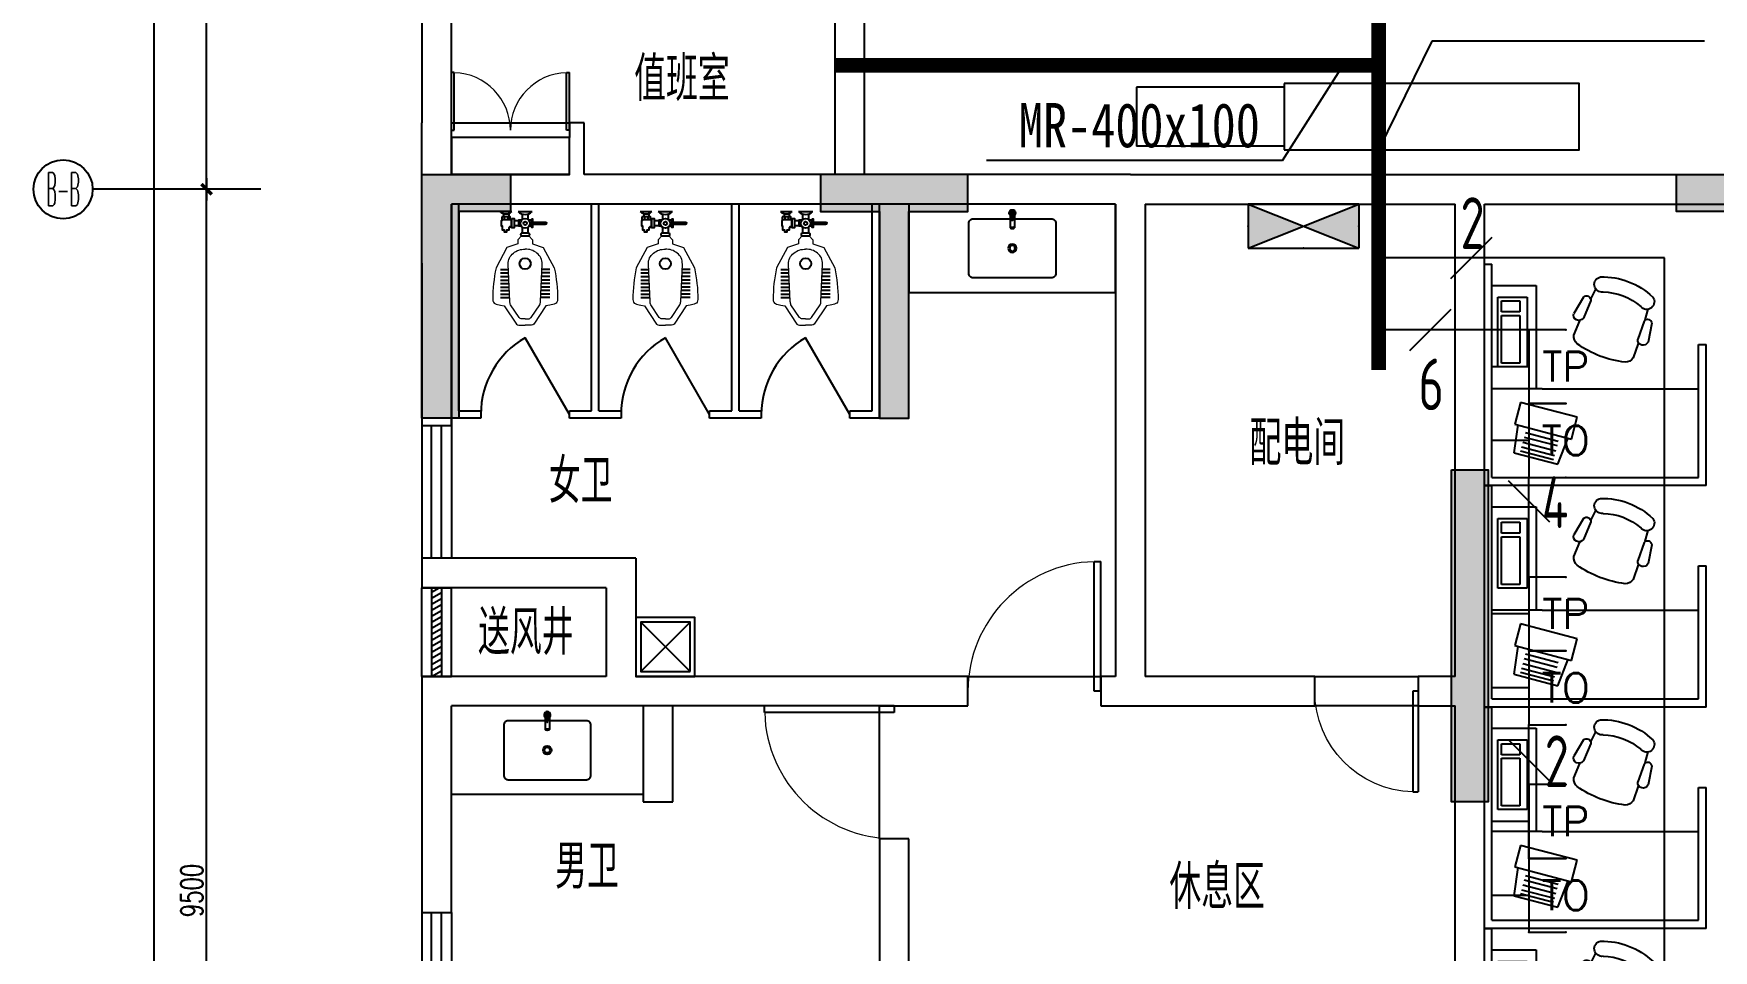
# Model space of a CAD drawing. Extents: x -41969 to 449372, y 65390 to 759577.
# Drawn here: x 63662 to 75042, y 707436 to 713647 of the extents above; entities that cross this region are included whole.
import ezdxf
from ezdxf.enums import TextEntityAlignment as Align

# ---------------------------------------------------------------- set-up
doc = ezdxf.new("R2010")
doc.units = 0
doc.header["$LTSCALE"] = 1000
doc.header["$MEASUREMENT"] = 0
for name, color, linetype in [('0-桥架', 120, 'Continuous'), ('0-电气文字', 6, 'Continuous'), ('DIM-照明', 3, 'Continuous'), ('EQUIP-通讯', 241, 'Continuous'), ('IN-door', 2, 'Continuous'), ('jg新结构柱', 9, 'Continuous'), ('jz', 7, 'Continuous'), ('WALL', 7, 'Continuous'), ('WINDOW', 2, 'Continuous'), ('WINDOW_TEXT', 7, 'Continuous'), ('WIRE-照明', 120, 'Continuous'), ('卫生间洁具', 8, 'Continuous'), ('标注', 1, 'Continuous'), ('装修家具', 8, 'Continuous')]:
    doc.layers.add(name, color=color, linetype=linetype)
doc.layers.add('74071 FF-SAN', color=4, linetype='Continuous', lineweight=20)
doc.styles.add('-宋体', font='', dxfattribs={"width": 1.3})
doc.styles.add('_TCH_AXIS', font='COMPLEX', dxfattribs={"bigfont": 'GBCBIG'})
doc.styles.add('_TCH_LABEL', font='COMPLEX', dxfattribs={"bigfont": 'GBCBIG'})
doc.styles.add('_TEL_DIM', font='SIMPLEX', dxfattribs={"width": 0.8, "height": 3.5, "bigfont": 'HZTXT'})
doc.styles.add('DIM_FONT', font='SIMPLEX', dxfattribs={"width": 0.7, "bigfont": 'GBCBIG'})
doc.styles.add('SIMPLEX', font='SIMPLEX.SHX')
doc.styles.get("Standard").update_dxf_attribs({"font": 'gbenor.shx', "bigfont": 'gbcbig.shx'})
doc.styles.get('-宋体').set_extended_font_data('NSimSun')
doc.dimstyles.new('DIMN', dxfattribs={"dimtxt": 300, "dimasz": 1, "dimexe": 250, "dimexo": 0, "dimgap": 150, "dimtad": 1, "dimdec": 0, "dimzin": 0, "dimdsep": 46, "dimtxsty": 'DIM_FONT', "dimblk": '_DIMX', "dimcen": 0.09, "dimclrd": 1, "dimclrt": 7, "dimadec": 0, "dimazin": 0, "dimtfac": 1, "dimtdec": 0, "dimtix": 1, "dimtmove": 2, "dimatfit": 3, "dimldrblk": '_DIMX', "dimfxl": 0, "dimtolj": 1, "dimtzin": 0, "dimarcsym": 0})

# ---------------------------------------------------------------- blocks, each defined once
blk = doc.blocks.new('$DorLib2D$00000228')
at = {"color": 0}
blk.add_line((0.5, 0), (0, 0.866), dxfattribs=at)
blk.add_arc((0.5, 0), 1, 120, 180, dxfattribs=at)
blk = doc.blocks.new('A$C59BC2475')
at = {"layer": '卫生间洁具', "color": 1}
for p, q in [((42, 238), (76, 162)), ((15, 226), (50, 150))]:
    blk.add_line(p, q, dxfattribs=at)
at = {"layer": '卫生间洁具', "color": 8}
for radius in [28.6, 19]:
    blk.add_circle((120, 29), radius, dxfattribs=at)
at = {"layer": '卫生间洁具', "color": 1}
blk.add_arc((22, 247), 21.9, 303.7888, 284.8126, dxfattribs=at)
at = {"layer": '卫生间洁具', "color": 8}
for centre, radius, start, end in [((22, 247), 11.7, 310.7142, 277.8871), ((22, 247), 10.2, 312.6958, 275.9055), ((23, 245), 2.73, 24.3007, 204.3007), ((298, 344), 295, 199.8088, 208.7925), ((-234, 104), 295, 19.8088, 28.7925), ((42, 203), 2.73, 204.3007, 24.3007)]:
    blk.add_arc(centre, radius, start, end, dxfattribs=at)
at = {"layer": '卫生间洁具', "color": 8, "extrusion": (-1.1128e-26, -1.18513e-26, -1)}
for centre in [(59, 165), (59, 164)]:
    blk.add_ellipse(centre, major_axis=(-13.3, -6), ratio=0.448066, start_param=3.141593, end_param=6.283185, dxfattribs=at)
at = {"layer": '卫生间洁具', "color": 1, "extrusion": (-1.1128e-26, -1.18513e-26, -1)}
blk.add_ellipse((63, 156), major_axis=(-13.3, -6), ratio=0.448066, start_param=3.141593, end_param=6.283185, dxfattribs=at)
blk = doc.blocks.new('A$C2B4B4DE6')
at = {"layer": '卫生间洁具', "color": 1}
blk.add_lwpolyline([(0, 400), (400, 400), (400, 0), (0, 0)], close=True, dxfattribs=at)
at = {"layer": '卫生间洁具', "color": 8}
blk.add_lwpolyline([(33, 367), (367, 367), (367, 33), (33, 33)], close=True, dxfattribs=at)
for points in [[(33, 367), (367, 33)], [(33, 33), (367, 367)]]:
    blk.add_lwpolyline(points, dxfattribs=at)
blk = doc.blocks.new('A$C6CAE1B6A')
at = {"color": 8}
for p, q in [((186, 387), (186, 325)), ((209, 387), (209, 326)), ((233, 387), (233, 327)), ((257, 387), (257, 328)), ((281, 387), (281, 329)), ((305, 387), (305, 330)), ((329, 387), (329, 331)), ((353, 387), (353, 332)), ((376, 387), (376, 333)), ((732, 361), (716, 361)), ((755, 366), (732, 366)), ((770, 391), (770, 311)), ((664, 240), (622, 240)), ((753, 240), (714, 240)), ((732, 338), (716, 338)), ((755, 331), (732, 331)), ((770, 268), (770, 172)), ((186, 53), (186, 115)), ((209, 53), (209, 114)), ((663, 201), (622, 201)), ((753, 201), (715, 201)), ((233, 53), (233, 113)), ((257, 53), (257, 112)), ((281, 53), (281, 111)), ((305, 53), (305, 110)), ((329, 53), (329, 109)), ((353, 53), (353, 108)), ((376, 53), (376, 107))]:
    blk.add_line(p, q, dxfattribs=at)
for points in [[(716, 374), (712, 374), (712, 378), (706, 378), (706, 382), (671, 382), (671, 376), (646, 376), (646, 363), (631, 363), (631, 344), (646, 344), (646, 329), (661, 329), (661, 324), (667, 324), (667, 313), (707, 313), (719, 321)], [(605, 247), (605, 193)], [(622, 193), (622, 247)], [(669, 245), (669, 263), (712, 263), (712, 243)], [(712, 197), (712, 178), (669, 178), (669, 195)], [(683, 167), (683, 83), (686, 80), (686, 76), (690, 76)], [(697, 167), (697, 83), (694, 80), (694, 76), (690, 76)]]:
    blk.add_lwpolyline(points, dxfattribs=at)
for points in [[(732, 379), (716, 379), (716, 321), (732, 321)], [(719, 313), (660, 313), (660, 293), (719, 293)], [(671, 293), (709, 293), (709, 263), (671, 263)], [(718, 178), (662, 178), (662, 167), (718, 167)]]:
    blk.add_lwpolyline(points, close=True, dxfattribs=at)
for centre, radius in [((416, 220), 37.7), ((689, 220), 32.4), ((689, 220), 12)]:
    blk.add_circle(centre, radius, dxfattribs=at)
for centre, radius, start, end in [((808, 351), 55, 133.5861, 226.4139), ((614, 239), 12, 43.7102, 136.2898), ((817, 220), 67.5, 135.0245, 224.9756), ((614, 201), 12, 223.7102, 316.2898)]:
    blk.add_arc(centre, radius, start, end, dxfattribs=at)
at = {"layer": '74071 FF-SAN', "color": 8}
for points in [[(605, 220), (605, 244), (578, 269), (551, 269), (526, 343), (387, 417, 0.052543), (173, 440, 0.132929), (154, 435, 0.161391), (145, 425, 0.043176), (139, 407, 0.005173), (135, 387), (130, 361), (5, 279, 0.19508), (0, 262), (0, 220)], [(41, 220), (41, 242, -0.210701), (52, 261), (136, 319, -0.078002), (159, 324), (413, 335, -0.245665), (487, 300, -0.196051), (513, 220, -0.196051)], [(605, 220), (605, 196), (578, 171), (551, 171), (526, 97), (387, 23, -0.052543), (173, 0, -0.132929), (154, 5, -0.161391), (145, 15, -0.043176), (139, 33, -0.005173), (135, 53), (130, 79), (5, 161, -0.19508), (0, 178), (0, 220)], [(41, 220), (41, 198, 0.210701), (52, 179), (136, 121, 0.078002), (159, 116), (413, 105, 0.245665), (487, 140, 0.196051), (513, 220, 0.196051)]]:
    blk.add_lwpolyline(points, format="xyb", dxfattribs=at)
blk = doc.blocks.new('A$C20E20CC7')
at = {"layer": '装修家具'}
for p, q in [((2000, 0), (2000, 450)), ((2000, 425), (3000, 425)), ((2000, 25), (3000, 25))]:
    blk.add_line(p, q, dxfattribs=at)
for points in [[(2000, 450), (0, 450), (0, 0), (2000, 0)], [(3000, 25), (3000, 425)]]:
    blk.add_lwpolyline(points, dxfattribs=at)
blk = doc.blocks.new('A$C3ECB1412')
at = {"layer": '装修家具', "color": 8}
for p, q in [((0, 1500), (0, 0)), ((0, 1500), (0, 0)), ((1500, 1500), (0, 1500)), ((0, 1500), (50, 1500)), ((1500, 1500), (1500, 544)), ((50, 1444), (50, 844)), ((50, 1444), (1450, 1444)), ((1450, 1444), (1450, 844)), ((201, 1278), (496, 1355)), ((201, 1278), (227, 1087)), ((244, 1263), (466, 1322)), ((250, 1237), (473, 1295)), ((259, 1205), (482, 1263)), ((496, 1355), (567, 1176)), ((205, 1083), (588, 1184)), ((268, 1171), (491, 1229)), ((276, 1140), (499, 1199)), ((588, 1184), (626, 1037)), ((243, 937), (205, 1083)), ((626, 1037), (243, 937)), ((50, 844), (50, 0)), ((50, 844), (50, 0)), ((390, 844), (50, 844)), ((350, 144), (350, 844)), ((390, 844), (1450, 844)), ((1450, 844), (1450, 544)), ((90, 695), (90, 223)), ((289, 695), (90, 695)), ((289, 223), (289, 695)), ((115, 670), (115, 347)), ((239, 670), (115, 670)), ((239, 347), (239, 670)), ((1008, 635), (1043, 536)), ((605, 480), (646, 383)), ((1081, 386), (1038, 507)), ((1132, 400), (1108, 527)), ((1450, 544), (1500, 544)), ((115, 347), (239, 347)), ((719, 246), (669, 365)), ((1088, 377), (1108, 304)), ((239, 323), (115, 323)), ((115, 323), (115, 248)), ((115, 248), (239, 248)), ((239, 248), (239, 323)), ((671, 223), (604, 333)), ((719, 236), (753, 168)), ((50, 144), (350, 144)), ((90, 223), (289, 223)), ((0, 0), (50, 0))]:
    blk.add_line(p, q, dxfattribs=at)
for centre, radius, start, end in [((1036, -39), 708, 96.8246, 125.3087), ((950, 594), 70.3, 35.575, 88.634), ((675, 488), 70.3, 133.4994, 186.5584), ((1074, 512), 36.8, 24.5799, 187.0599), ((639, 344), 36.8, 35.0735, 197.5535), ((1104, 401), 27.9, 213.3494, 358.8432), ((691, 242), 27.9, 223.2902, 8.784), ((797, 582), 394, 270.7801, 311.3533), ((1098, 254), 51.9, 322.3317, 140.7492), ((795, 137), 51.9, 81.3842, 259.8017), ((800, 575), 489, 268.3277, 313.8056)]:
    blk.add_arc(centre, radius, start, end, dxfattribs=at)
blk = doc.blocks.new('asdsdggf54554')
at = {"layer": 'jg新结构柱'}
h = blk.add_hatch(color=256, dxfattribs=at)
h.paths.add_polyline_path([(-88250, -2243116), (-88771, -2243116), (-88771, -2243366), (-88250, -2243366)])
h.paths.add_polyline_path([(-77521, -2218066), (-77521, -2217666), (-78321, -2217666), (-78321, -2218066)])
h.paths.add_polyline_path([(-86921, -2218066), (-86921, -2217666), (-87721, -2217666), (-87721, -2218066)])
h.paths.add_polyline_path([(-86971, -2243366), (-87550, -2243366), (-87550, -2243116), (-87221, -2243116), (-87221, -2240916), (-86971, -2240916)])
h.paths.add_polyline_path([(-86921, -2235516), (-89271, -2235516), (-89271, -2235816), (-87221, -2235816), (-87221, -2237016), (-86921, -2237016)])
h.paths.add_polyline_path([(-85221, -2240666), (-85221, -2240016), (-84971, -2240016), (-84971, -2240416), (-83121, -2240416), (-83121, -2240666)])
h.paths.add_polyline_path([(-77521, -2240666), (-77521, -2240016), (-77771, -2240016), (-77771, -2240416), (-79171, -2240416), (-79171, -2240666)])
h.paths.add_polyline_path([(-77521, -2224816), (-77521, -2225466), (-77821, -2225466), (-77821, -2225116), (-79171, -2225116), (-79171, -2224816)])
h.paths.add_polyline_path([(-85321, -2224816), (-85321, -2225516), (-85021, -2225516), (-85021, -2225116), (-83571, -2225116), (-83571, -2224816)])
h.paths.add_polyline_path([(-83571, -2232566), (-83571, -2232866), (-84921, -2232866), (-84921, -2233416), (-85221, -2233416), (-85221, -2232016), (-84921, -2232016), (-84921, -2232566)])
h.paths.add_polyline_path([(-79171, -2232566), (-79171, -2232866), (-77821, -2232866), (-77821, -2233416), (-77521, -2233416), (-77521, -2232016), (-77821, -2232016), (-77821, -2232566)])
h.paths.add_polyline_path([(-76121, -2243116), (-76721, -2243116), (-76721, -2243366), (-76371, -2243366), (-76371, -2244766), (-76121, -2244766)])
h.paths.add_polyline_path([(-79221, -2244766), (-79421, -2244766), (-79421, -2243366), (-79821, -2243366), (-79821, -2243116), (-78821, -2243116), (-78821, -2243366), (-79221, -2243366)])
h.paths.add_polyline_path([(-76371, -2252166), (-76121, -2252166), (-76121, -2251916), (-76121, -2250466), (-76371, -2250466)])
h.paths.add_polyline_path([(-83096, -2245116), (-83346, -2245116), (-83346, -2245366), (-83346, -2247366), (-83096, -2247366)])
h.paths.add_polyline_path([(-79221, -2251166), (-79421, -2251166), (-79421, -2252566), (-79821, -2252566), (-79821, -2252816), (-78821, -2252816), (-78821, -2252566), (-79221, -2252566)])
h.paths.add_polyline_path([(-83121, -2251166), (-83321, -2251166), (-83321, -2252516), (-83721, -2252516), (-83721, -2252816), (-82721, -2252816), (-82721, -2252516), (-83121, -2252516)])
h.paths.add_polyline_path([(-95021, -2243416), (-95021, -2242116), (-94721, -2242116), (-94721, -2243116), (-93371, -2243116), (-93371, -2243416)])
h.paths.add_polyline_path([(-97021, -2235516), (-94821, -2235516), (-94821, -2235816), (-96721, -2235816), (-96721, -2237266), (-97021, -2237266)])
h.paths.add_polyline_path([(-96771, -2243365), (-97421, -2243365), (-97421, -2243115), (-97021, -2243115), (-97021, -2241665), (-96771, -2241665)])
h.paths.add_polyline_path([(-91171, -2247015), (-90871, -2247015), (-90871, -2245415), (-90521, -2245415), (-90521, -2245115), (-91521, -2245115), (-91521, -2245415), (-91171, -2245415)])
h.paths.add_polyline_path([(-90871, -2251166), (-91171, -2251166), (-91171, -2252516), (-91721, -2252516), (-91721, -2252816), (-90321, -2252816), (-90321, -2252516), (-90871, -2252516)])
h.paths.add_polyline_path([(-98946, -2245116), (-98696, -2245116), (-98696, -2245366), (-98696, -2247366), (-98946, -2247366)])
h.paths.add_polyline_path([(-105671, -2252166), (-105921, -2252166), (-105921, -2251916), (-105921, -2250466), (-105671, -2250466)])
h.paths.add_polyline_path([(-98721, -2251166), (-98921, -2251166), (-98921, -2252516), (-99321, -2252516), (-99321, -2252816), (-98321, -2252816), (-98321, -2252516), (-98721, -2252516)])
h.paths.add_polyline_path([(-102621, -2251166), (-102821, -2251166), (-102821, -2252566), (-103221, -2252566), (-103221, -2252816), (-102221, -2252816), (-102221, -2252566), (-102621, -2252566)])
h.paths.add_polyline_path([(-105921, -2243116), (-105321, -2243116), (-105321, -2243366), (-105671, -2243366), (-105671, -2244766), (-105921, -2244766)])
h.paths.add_polyline_path([(-102821, -2244765), (-102621, -2244765), (-102621, -2243365), (-102221, -2243365), (-102221, -2243115), (-103221, -2243115), (-103221, -2243365), (-102821, -2243365)])
h.paths.add_polyline_path([(-105121, -2236016), (-105121, -2235616), (-105921, -2235616), (-105921, -2236016)])
h.paths.add_polyline_path([(-96221, -2218066), (-96221, -2217666), (-97021, -2217666), (-97021, -2218066)])
h.paths.add_polyline_path([(-105121, -2218066), (-105121, -2217666), (-105921, -2217666), (-105921, -2218066)])
for points in [[(-96771, -2243365), (-97421, -2243365), (-97421, -2243115), (-97021, -2243115), (-97021, -2241665), (-96771, -2241665)], [(-105921, -2243116), (-105321, -2243116), (-105321, -2243366), (-105671, -2243366), (-105671, -2244766), (-105921, -2244766)], [(-102821, -2244765), (-102621, -2244765), (-102621, -2243365), (-102221, -2243365), (-102221, -2243115), (-103221, -2243115), (-103221, -2243365), (-102821, -2243365)], [(-98946, -2245116), (-98696, -2245116), (-98696, -2245366), (-98696, -2245366), (-98696, -2247366), (-98946, -2247366)]]:
    blk.add_lwpolyline(points, close=True, dxfattribs=at)
blk = doc.blocks.new('_DIMX')
blk.add_line((-150, 0), (150, 0))
at = {"const_width": 50}
blk.add_lwpolyline([(-70, -70), (70, 70)], dxfattribs=at)
blk = doc.blocks.new('*D76')
at = {"layer": 'Defpoints', "color": 0}
for p in [(84621, -2158244), (84989, -2158244), (84989, -2167744)]:
    blk.add_point(p, dxfattribs=at)
at = {"layer": '标注', "color": 0, "lineweight": -2}
for p, q in [((84989, -2158244), (84496, -2158244)), ((84989, -2167744), (84496, -2167744))]:
    blk.add_line(p, q, dxfattribs=at)
at = {"layer": '标注', "color": 1, "lineweight": -2}
blk.add_line((84621, -2167743), (84621, -2158244), dxfattribs=at)
at = {"layer": '标注', "color": 1, "lineweight": -2, "xscale": 0.5, "yscale": 0.5, "zscale": 0.5}
for p, rotation in [((84621, -2158244), 90), ((84621, -2167744), 270)]:
    blk.add_blockref('_DIMX', p, dxfattribs=dict(at, rotation=rotation))
at = {"layer": '标注', "color": 7, "insert": (84521, -2162994), "char_height": 150, "attachment_point": 5, "rotation": 90, "style": 'DIM_FONT'}
blk.add_mtext('\\A1;9500', dxfattribs=at)
blk = doc.blocks.new('*D77')
at = {"layer": 'Defpoints', "color": 0}
for p in [(84621, -2153544), (84989, -2153544), (84989, -2158244)]:
    blk.add_point(p, dxfattribs=at)
at = {"layer": '标注', "color": 0, "lineweight": -2}
for p, q in [((84989, -2153544), (84496, -2153544)), ((84989, -2158244), (84496, -2158244))]:
    blk.add_line(p, q, dxfattribs=at)
at = {"layer": '标注', "color": 1, "lineweight": -2}
blk.add_line((84621, -2158243), (84621, -2153544), dxfattribs=at)
at = {"layer": '标注', "color": 1, "lineweight": -2, "xscale": 0.5, "yscale": 0.5, "zscale": 0.5}
for p, rotation in [((84621, -2153544), 90), ((84621, -2158244), 270)]:
    blk.add_blockref('_DIMX', p, dxfattribs=dict(at, rotation=rotation))
at = {"layer": '标注', "color": 7, "insert": (84521, -2155894), "char_height": 150, "attachment_point": 5, "rotation": 90, "style": 'DIM_FONT'}
blk.add_mtext('\\A1;4700', dxfattribs=at)
blk = doc.blocks.new('*D85')
at = {"layer": 'Defpoints', "color": 0}
for p in [(84265, -2132694), (84989, -2132694), (84989, -2167844)]:
    blk.add_point(p, dxfattribs=at)
at = {"layer": '标注', "color": 0, "lineweight": -2}
for p, q in [((84989, -2132694), (84140, -2132694)), ((84989, -2167844), (84140, -2167844))]:
    blk.add_line(p, q, dxfattribs=at)
at = {"layer": '标注', "color": 1, "lineweight": -2}
blk.add_line((84265, -2167843), (84265, -2132694), dxfattribs=at)
at = {"layer": '标注', "color": 1, "lineweight": -2, "xscale": 0.5, "yscale": 0.5, "zscale": 0.5}
for p, rotation in [((84265, -2132694), 90), ((84265, -2167844), 270)]:
    blk.add_blockref('_DIMX', p, dxfattribs=dict(at, rotation=rotation))
at = {"layer": '标注', "color": 7, "insert": (84165, -2150269), "char_height": 150, "attachment_point": 5, "rotation": 90, "style": 'DIM_FONT'}
blk.add_mtext('\\A1;35150', dxfattribs=at)
blk = doc.blocks.new('_wblk')
for p, q in [((-0.5, 0.5), (0.5, 0.5)), ((0.5, 0.167), (-0.5, 0.167)), ((0.5, -0.167), (-0.5, -0.167)), ((-0.5, -0.5), (0.5, -0.5))]:
    blk.add_line(p, q)
at = {"layer": 'WINDOW_TEXT', "style": 'SIMPLEX', "flags": 9}
blk.add_attdef('A', text='', height=1, dxfattribs=at).set_placement((0, 1.5), align=Align.MIDDLE)
blk = doc.blocks.new('$DorLib2D$00000001')
for p, q in [((0.45, 0.975), (0.5, 0.975)), ((0.45, 0), (0.45, 0.975)), ((0.5, 0), (0.5, 0.975)), ((0.5, 0), (0.45, 0))]:
    blk.add_line(p, q)
at = {"lineweight": 13}
blk.add_arc((0.475, 0), 0.975, 91.4693, 180, dxfattribs=at)
blk = doc.blocks.new('$WINLIB2D$00000039')
at = {"color": 0}
for points in [[(-0.5, 0.5), (-0.5, -0.5)], [(0.5, 0.5), (-0.5, 0.5)], [(0.5, -0.5), (0.5, 0.5)], [(-0.5, 0.167), (0.5, 0.167)], [(-0.452, -0.167), (-0.5, 0.084)], [(-0.384, -0.167), (-0.448, 0.167)], [(-0.316, -0.167), (-0.38, 0.167)], [(-0.248, -0.167), (-0.312, 0.167)], [(-0.18, -0.167), (-0.244, 0.167)], [(-0.112, -0.167), (-0.176, 0.167)], [(-0.044, -0.167), (-0.108, 0.167)], [(0.024, -0.167), (-0.04, 0.167)], [(0.092, -0.167), (0.028, 0.167)], [(0.16, -0.167), (0.096, 0.167)], [(0.228, -0.167), (0.164, 0.167)], [(0.296, -0.167), (0.232, 0.167)], [(0.364, -0.167), (0.3, 0.167)], [(0.432, -0.167), (0.368, 0.167)], [(0.5, -0.167), (0.436, 0.167)], [(-0.5, -0.167), (0.5, -0.167)], [(0.5, -0.5), (-0.5, -0.5)]]:
    blk.add_lwpolyline(points, dxfattribs=at)
blk = doc.blocks.new('$DorLib2D$00000002')
for p, q in [((-0.5, 0), (-0.5, 0.4875)), ((-0.475, 0.4875), (-0.5, 0.4875)), ((-0.475, 0), (-0.475, 0.4875)), ((0.475, 0), (0.475, 0.4875)), ((0.475, 0.4875), (0.5, 0.4875)), ((0.5, 0), (0.5, 0.4875)), ((-0.5, 0), (-0.475, 0)), ((0.5, 0), (0.475, 0))]:
    blk.add_line(p, q)
at = {"lineweight": 13}
for centre, start, end in [((-0.4875, 0), 0, 88.53072), ((0.4875, 0), 91.46928, 180)]:
    blk.add_arc(centre, 0.4875, start, end, dxfattribs=at)
blk = doc.blocks.new('$equip$00001847')
for p, q in [((-0.5, 0.499), (-0.5, 0.999)), ((0.5, 0.999), (0.5, 0.499)), ((0.5, 0.499), (-0.5, 0.499)), ((0, 0.5), (0, 0))]:
    blk.add_line(p, q)
for p in [(-0.5, 0.999), (0.5, 0.999), (-0.5, 0.499), (0.5, 0.499), (0, 0)]:
    blk.add_point(p)
at = {"color": 7, "style": '_TEL_DIM'}
blk.add_attdef('$TEXT$', text='', height=0.4, dxfattribs=at).set_placement((0, 0.999), align=Align.MIDDLE_CENTER)
at = {"color": 7, "style": '_TEL_DIM', "flags": 1}
blk.add_attdef('A', text='', height=0.00002, dxfattribs=at).set_placement((0, 0), align=Align.MIDDLE_CENTER)
blk = doc.blocks.new('$TelecSys$00000095')
blk.add_line((0.4, 0.4), (-0.4, -0.4))
at = {"width": 0.8}
blk.add_attdef('N', text='', height=1, dxfattribs=at).set_placement((-0.017, 1.056), align=Align.MIDDLE)
blk = doc.blocks.new('$equip$00001436')
for p, q in [((0.75, 0.6), (-0.75, 0.6)), ((-0.75, 0), (0.75, 0.6)), ((-0.75, 0.6), (0.75, 0)), ((-0.75, 0.6), (-0.75, 0)), ((0.75, 0.6), (0.75, 0)), ((-0.75, 0), (0.75, 0))]:
    blk.add_line(p, q)
for p in [(0, 0.6), (-0.75, 0.3), (0.75, 0.3), (0, 0)]:
    blk.add_point(p)
for points in [[(-0.75, 0.6), (0, 0.3), (-0.75, 0)], [(0.75, 0.6), (0, 0.3), (0.75, 0)]]:
    blk.add_solid(points)
at = {"style": '_TCH_LABEL', "flags": 9}
blk.add_attdef('A', (0, 0), '', height=0.00002, dxfattribs=at)
blk = doc.blocks.new('A$C1C350876')
at = {"layer": '标注', "color": 1}
blk.add_line((-14865.3, -1165), (-16005.3, -1165), dxfattribs=at)
blk.add_circle((-16205.3, -1165), 200, dxfattribs=at)
at = {"layer": '标注', "color": 0, "style": '_TCH_AXIS', "width": 0.323077}
blk.add_text('B-B', height=226.27, dxfattribs=at).set_placement((-16318.5, -1278.1), (-16092.2, -1278.1), align=Align.FIT)
at = {"layer": '标注', "color": 1}
for p1, p2, distance, picture, middle in [((-14865.3, -10765), (-14865.3, 24385), 724.2, '*D85', (-15689.5, 6810)), ((-14865.3, -1165), (-14865.3, 3535), 368.2, '*D77', (-15333.4, 1185)), ((-14865.3, -10665), (-14865.3, -1165), 368.2, '*D76', (-15333.4, -5915))]:
    dim = blk.add_aligned_dim(p1=p1, p2=p2, distance=distance, dimstyle='DIMN', override={"dimscale": 0.5, "dimgap": 50}, dxfattribs=at)
    dim.commit()
    dim.dimension.update_dxf_attribs({"geometry": picture, "text_midpoint": middle, "insert": (-99854.4, 2157078.9)})

msp = doc.modelspace()

# ---------------------------------------------------------------- linework, layer by layer
at = {"layer": '0-桥架', "const_width": 100}
for points in [[(72774.5, 711367), (72774.5, 721529.1)], [(69092.3, 713431.1), (72774.5, 713431.1)]]:
    msp.add_lwpolyline(points, dxfattribs=at)
at = {"layer": '0-电气文字', "linetype": 'Continuous'}
for p, q in [((73135.8, 713595.2), (72774.5, 712858.7)), ((74981, 713595.2), (73135.8, 713595.2)), ((72123.1, 712787.5), (72534, 713433.2)), ((72123.1, 712787.5), (70118.3, 712787.5))]:
    msp.add_line(p, q, dxfattribs=at)
at = {"layer": 'IN-door'}
for p, q in [((69992.3, 709292.2), (70892.3, 709292.2)), ((72341.5, 709292.2), (73041.5, 709292.2)), ((69392.3, 708192.2), (69392.3, 709092.2)), ((73041.5, 709092.2), (72341.5, 709092.2))]:
    msp.add_line(p, q, dxfattribs=at)
at = {"layer": 'jz'}
msp.add_lwpolyline([(70992.3, 712492.2), (70992.3, 709292.2)], dxfattribs=at)
at = {"layer": 'WALL'}
for p, q in [((66292.3, 714192.2), (66292.3, 713042.2)), ((66492.3, 713042.2), (66492.3, 714192.2)), ((69092.3, 712692.2), (69092.3, 713992.2)), ((69292.3, 712692.2), (69292.3, 713792.2)), ((66292.3, 712592.2), (66292.3, 713042.2)), ((66492.3, 712942.2), (66492.3, 713042.2)), ((67392.3, 713042.2), (67292.3, 713042.2)), ((67292.3, 713042.2), (67292.3, 712942.2)), ((67392.3, 712692.2), (67392.3, 713042.2)), ((66492.3, 712692.2), (66492.3, 712942.2)), ((67292.3, 712692.2), (67292.3, 712942.2)), ((67292.3, 712692.2), (66492.3, 712692.2)), ((69092.3, 712692.2), (67392.3, 712692.2)), ((71092.3, 712692.2), (69292.3, 712692.2)), ((71092.3, 712692.2), (73392.3, 712692.2)), ((73392.3, 712692.2), (75192.3, 712692.2)), ((66292.3, 712092.2), (66292.3, 712592.2)), ((66492.3, 711192.2), (66492.3, 712492.2)), ((66492.3, 712092.2), (66492.3, 712492.2)), ((67392.3, 712492.2), (66492.3, 712492.2)), ((69192.3, 712492.2), (67392.3, 712492.2)), ((70992.3, 712492.2), (69192.3, 712492.2)), ((70992.3, 712492.2), (70992.3, 709292.2)), ((71192.3, 712492.2), (71192.3, 709292.2)), ((71192.3, 712492.2), (73292.3, 712492.2)), ((73292.3, 709292.2), (73292.3, 712492.2)), ((73492.3, 709192.2), (73492.3, 712492.2)), ((73492.3, 712492.2), (75392.3, 712492.2)), ((66292.3, 712092.2), (66292.3, 712092.2)), ((66292.3, 712092.2), (66292.3, 710992.2)), ((66492.3, 710992.2), (66492.3, 712092.2)), ((66292.3, 710992.2), (66492.3, 710992.2)), ((66492.3, 710092.2), (66292.3, 710092.2)), ((66292.3, 710092.2), (66292.3, 709992.2)), ((67742.3, 710092.2), (66492.3, 710092.2)), ((67742.3, 710092.2), (67742.3, 709292.2)), ((66292.3, 709992.2), (66292.3, 709892.2)), ((66292.3, 709892.2), (66492.3, 709892.2)), ((67542.3, 709892.2), (66492.3, 709892.2)), ((67542.3, 709892.2), (67542.3, 709292.2)), ((66492.3, 709292.2), (66292.3, 709292.2)), ((66292.3, 709292.2), (66292.3, 709192.2)), ((67542.3, 709292.2), (66492.3, 709292.2)), ((69492.3, 709292.2), (67742.3, 709292.2)), ((69992.3, 709292.2), (69492.3, 709292.2)), ((69992.3, 709092.2), (69992.3, 709292.2)), ((70992.3, 709292.2), (70892.3, 709292.2)), ((70892.3, 709292.2), (70892.3, 709092.2)), ((72341.5, 709292.2), (71192.3, 709292.2)), ((72341.5, 709092.2), (72341.5, 709292.2)), ((73292.3, 709292.2), (73041.5, 709292.2)), ((73041.5, 709292.2), (73041.5, 709092.2)), ((66292.3, 709192.2), (66292.3, 707691.8)), ((66492.3, 707691.8), (66492.3, 709092.2)), ((67642.3, 709092.2), (66492.3, 709092.2)), ((69392.3, 709092.2), (67642.3, 709092.2)), ((69392.3, 709092.2), (69592.3, 709092.2)), ((69592.3, 709092.2), (69992.3, 709092.2)), ((70892.3, 709092.2), (71092.3, 709092.2)), ((71092.3, 709092.2), (72341.5, 709092.2)), ((73041.5, 709092.2), (73292.3, 709092.2)), ((73292.3, 706242.2), (73292.3, 709092.2)), ((73492.3, 706142.2), (73492.3, 709192.2)), ((69592.3, 708192.2), (69392.3, 708192.2)), ((69392.3, 708192.2), (69392.3, 703192.2)), ((69592.3, 702992.2), (69592.3, 708192.2)), ((66292.3, 707691.8), (66492.3, 707691.8))]:
    msp.add_line(p, q, dxfattribs=at)
at = {"layer": 'WINDOW'}
for p, q in [((66492.3, 713042.2), (67292.3, 713042.2)), ((66492.3, 712492.2), (66492.3, 710741.8))]:
    msp.add_line(p, q, dxfattribs=at)
msp.add_lwpolyline([(66492.3, 712692.2), (67292.3, 712692.2), (67292.3, 712942.2), (66492.3, 712942.2)], close=True, dxfattribs=at)
at = {"layer": 'WIRE-照明'}
for p, q in [((74711.7, 712126.7), (72769, 712126.7)), ((74711.7, 706998.7), (74711.7, 712126.7)), ((73842.3, 711640.2), (72780.6, 711640.2))]:
    msp.add_line(p, q, dxfattribs=at)
at = {"layer": 'WIRE-照明', "linetype": 'Continuous'}
for p, q in [((73791.8, 709965.2), (73791.8, 710640.2)), ((73791.8, 709465.2), (73791.8, 709465.2)), ((73791.8, 708058.9), (73791.8, 708965.2)), ((74041.8, 708058.9), (74041.8, 708058.9))]:
    msp.add_line(p, q, dxfattribs=at)
at = {"layer": '卫生间洁具', "color": 8}
for p, q in [((66542.3, 711092.2), (66542.3, 712492.2)), ((67442.3, 711092.2), (67442.3, 712492.2)), ((67492.3, 711092.2), (67492.3, 712492.2)), ((68392.3, 711092.2), (68392.3, 712492.2)), ((68442.3, 711092.2), (68442.3, 712492.2)), ((69342.3, 711092.2), (69342.3, 712492.2)), ((69392.3, 711042.2), (69392.3, 712492.2)), ((66692.3, 711042.2), (66492.3, 711042.2)), ((66542.3, 711092.2), (66692.3, 711092.2)), ((66692.3, 711092.2), (66692.3, 711042.2)), ((67292.3, 711042.2), (67292.3, 711092.2)), ((67292.3, 711092.2), (67442.3, 711092.2)), ((67467.3, 711042.2), (67292.3, 711042.2)), ((67642.3, 711042.2), (67467.3, 711042.2)), ((67492.3, 711092.2), (67642.3, 711092.2)), ((67642.3, 711092.2), (67642.3, 711042.2)), ((68242.3, 711042.2), (68242.3, 711092.2)), ((68242.3, 711092.2), (68392.3, 711092.2)), ((68442.3, 711042.2), (68242.3, 711042.2)), ((68592.3, 711042.2), (68417.3, 711042.2)), ((68442.3, 711092.2), (68592.3, 711092.2)), ((68592.3, 711092.2), (68592.3, 711042.2)), ((69192.3, 711042.2), (69192.3, 711092.2)), ((69192.3, 711092.2), (69342.3, 711092.2)), ((69392.3, 711042.2), (69192.3, 711042.2)), ((67792.3, 709092.2), (67792.3, 708442.2)), ((67992.3, 708442.2), (67992.3, 709092.2)), ((67792.3, 708442.2), (67992.3, 708442.2))]:
    msp.add_line(p, q, dxfattribs=at)
for points in [[(69592.3, 712492.2), (69592.3, 711892.2), (70992.3, 711892.2), (70992.3, 712492.2)], [(67792.3, 709092.2), (67792.3, 708492.2), (66492.3, 708492.2), (66492.3, 709092.2)]]:
    msp.add_lwpolyline(points, dxfattribs=at)
for points in [[(70306.9, 712392.2), (70557.3, 712392.2, -0.4142136), (70587.3, 712362.2), (70587.3, 712022.2, -0.4142136), (70557.3, 711992.2), (70027.3, 711992.2, -0.4142136), (69997.3, 712022.2), (69997.3, 712362.2, -0.4142136), (70027.3, 712392.2), (70277.7, 712392.2)], [(67127.6, 708992.2), (66877.2, 708992.2, 0.4142136), (66847.2, 708962.2), (66847.3, 708622.2, 0.4142136), (66877.3, 708592.2), (67407.3, 708592.2, 0.4142136), (67437.3, 708622.2), (67437.2, 708962.2, 0.4142136), (67407.2, 708992.2), (67156.9, 708992.2)]]:
    msp.add_lwpolyline(points, format="xyb", dxfattribs=at)

# ---------------------------------------------------------------- block references
at = {"layer": 'DIM-照明'}
ref = msp.add_blockref('$TelecSys$00000095', (73404.1, 712126.7), dxfattribs=dict(at, xscale=350, yscale=350, zscale=350, rotation=180))
ref.add_attrib('N', '2', dxfattribs={"layer": '0', "color": 7, "height": 350, "width": 0.8}).set_placement((73410.2, 712363), align=Align.MIDDLE)
ref = msp.add_blockref('$TelecSys$00000095', (73124.6, 711640.2), dxfattribs=dict(at, xscale=350, yscale=350, zscale=350, rotation=180))
ref.add_attrib('N', '6', dxfattribs={"layer": '0', "color": 7, "height": 350, "width": 0.8}).set_placement((73130.7, 711270.8), align=Align.MIDDLE)
ref = msp.add_blockref('$TelecSys$00000095', (73791.8, 710479.1), dxfattribs=dict(at, xscale=350, yscale=350, zscale=350, rotation=89.99999843485197))
ref.add_attrib('N', '4', dxfattribs={"layer": '0', "color": 7, "height": 350, "width": 0.8}).set_placement((73970, 710473), align=Align.MIDDLE)
ref = msp.add_blockref('$TelecSys$00000095', (73791.8, 708723.7), dxfattribs=dict(at, xscale=350, yscale=350, zscale=350, rotation=89.99999861840139))
ref.add_attrib('N', '2', dxfattribs={"layer": '0', "color": 7, "height": 350, "width": 0.8}).set_placement((73981.1, 708717.6), align=Align.MIDDLE)
at = {"layer": 'EQUIP-通讯', "xscale": 500, "yscale": 500, "zscale": 500}
msp.add_blockref('$equip$00001436', (72266, 712192.2), dxfattribs=at)
at = {"layer": 'EQUIP-通讯'}
ref = msp.add_blockref('$equip$00001847', (73542.3, 711390.2), dxfattribs=dict(at, xscale=-500.0000000000004, yscale=500, zscale=500, rotation=270.0000025044649))
ref.add_attrib('$TEXT$', 'TP', dxfattribs={"layer": '0', "color": 7, "height": 200, "style": '_TEL_DIM'}).set_placement((74041.8, 711390.2), align=Align.MIDDLE_CENTER)
ref = msp.add_blockref('$equip$00001847', (73542.3, 710890.2), dxfattribs=dict(at, xscale=-500.0000000000004, yscale=500, zscale=500, rotation=270.0000025044649))
ref.add_attrib('$TEXT$', 'TO', dxfattribs={"layer": '0', "color": 7, "height": 200, "style": '_TEL_DIM'}).set_placement((74041.8, 710890.2), align=Align.MIDDLE_CENTER)
ref = msp.add_blockref('$equip$00001847', (73542.3, 709715.2), dxfattribs=dict(at, xscale=-500.0000000000005, yscale=500, zscale=500, rotation=270.0000025044649))
ref.add_attrib('$TEXT$', 'TP', dxfattribs={"layer": '0', "color": 7, "height": 200, "style": '_TEL_DIM'}).set_placement((74041.8, 709715.2), align=Align.MIDDLE_CENTER)
ref = msp.add_blockref('$equip$00001847', (73542.3, 709215.2), dxfattribs=dict(at, xscale=-500.0000000000005, yscale=500, zscale=500, rotation=270.0000025044649))
ref.add_attrib('$TEXT$', 'TO', dxfattribs={"layer": '0', "color": 7, "height": 200, "style": '_TEL_DIM'}).set_placement((74041.8, 709215.2), align=Align.MIDDLE_CENTER)
ref = msp.add_blockref('$equip$00001847', (73542.3, 708308.9), dxfattribs=dict(at, xscale=-500.0000000000005, yscale=500, zscale=500, rotation=270.0000025044649))
ref.add_attrib('$TEXT$', 'TP', dxfattribs={"layer": '0', "color": 7, "height": 200, "style": '_TEL_DIM'}).set_placement((74041.8, 708308.9), align=Align.MIDDLE_CENTER)
ref = msp.add_blockref('$equip$00001847', (73542.3, 707808.9), dxfattribs=dict(at, xscale=-500.0000000000005, yscale=500, zscale=500, rotation=270.0000025044649))
ref.add_attrib('$TEXT$', 'TO', dxfattribs={"layer": '0', "color": 7, "height": 200, "style": '_TEL_DIM'}).set_placement((74041.8, 707808.9), align=Align.MIDDLE_CENTER)
at = {"layer": 'IN-door'}
for name, p, xscale, yscale, zscale, rotation in [('$DorLib2D$00000002', (66892.3, 712992.2), 800.0000000000002, 800, 100, 1.345827410970188e-06), ('$DorLib2D$00000001', (70442.3, 709192.2), -900, -900, 200, 180), ('$DorLib2D$00000001', (69492.3, 708642.2), -900, -900, 200, 270.000000056368), ('$DorLib2D$00000001', (72691.5, 709192.2), -700, 700, 200, 180)]:
    msp.add_blockref(name, p, dxfattribs=dict(at, xscale=xscale, yscale=yscale, zscale=zscale, rotation=rotation))
at = {"layer": 'jg新结构柱'}
msp.add_blockref('asdsdggf54554', (172213.1, 2955807.7), dxfattribs=at)
at = {"layer": 'WINDOW', "yscale": -200}
for name, p, xscale, zscale, rotation in [('_wblk', (66392.3, 710542.2), -899.9999999999651, -900, 89.99941446775291), ('$WINLIB2D$00000039', (66392.3, 709592.2), -600, -600, 90.00000002968194), ('_wblk', (66392.3, 707241.8), -900, -900, 89.99999993435411)]:
    msp.add_blockref(name, p, dxfattribs=dict(at, xscale=xscale, zscale=zscale, rotation=rotation))
at = {"layer": '卫生间洁具', "color": 8}
for name, p, rotation in [('A$C6CAE1B6A', (67212.3, 711672.5), 90.00008624500565), ('A$C6CAE1B6A', (68162.3, 711672.5), 90.00008624500565), ('A$C6CAE1B6A', (69112.3, 711672.5), 90.00008624500565), ('A$C59BC2475', (67020.7, 708815.7), 335.7000226696904)]:
    msp.add_blockref(name, p, dxfattribs=dict(at, rotation=rotation))
at = {"layer": '卫生间洁具', "color": 8, "xscale": -1}
for name, p, rotation in [('A$C59BC2475', (70413.8, 712215.7), 24.29997733030968), ('A$C2B4B4DE6', (67742.3, 709292.2), 270.0000000000019)]:
    msp.add_blockref(name, p, dxfattribs=dict(at, rotation=rotation))
at = {"layer": '卫生间洁具', "color": 8, "xscale": 600, "yscale": 600, "zscale": 50}
for p in [(66992.3, 711067.2), (67942.3, 711067.2), (68892.3, 711067.2)]:
    msp.add_blockref('$DorLib2D$00000228', p, dxfattribs=at)
at = {"layer": '标注'}
msp.add_blockref('A$C1C350876', (80067.6, 713757.2), dxfattribs=at)
at = {"layer": '装修家具', "rotation": 180}
msp.add_blockref('A$C20E20CC7', (74133.5, 713308.7), dxfattribs=at)
at = {"layer": '装修家具', "color": 8, "xscale": -1, "rotation": 180}
for p in [(73492.3, 712084.4), (73492.3, 710584.4), (73492.3, 709084.4), (73492.3, 707584.4)]:
    msp.add_blockref('A$C3ECB1412', p, dxfattribs=at)

# ---------------------------------------------------------------- texts
at = {"color": 9}
for s, p in [('值班室', (67730.6, 713190.4)), ('配电间', (71899.7, 710723.4)), ('女卫', (67152.5, 710465.4)), ('送风井', (66672.9, 709440.1)), ('男卫', (67195.3, 707854)), ('休息区', (71356.6, 707715.7))]:
    msp.add_text(s, height=300, dxfattribs=at).set_placement(p)
at = {"layer": '0-电气文字', "linetype": 'Continuous', "style": '-宋体', "width": 0.8}
msp.add_text('MR-400x100', height=300, dxfattribs=at).set_placement((70337.2, 712876.5))

doc.saveas('drawing.dxf')
